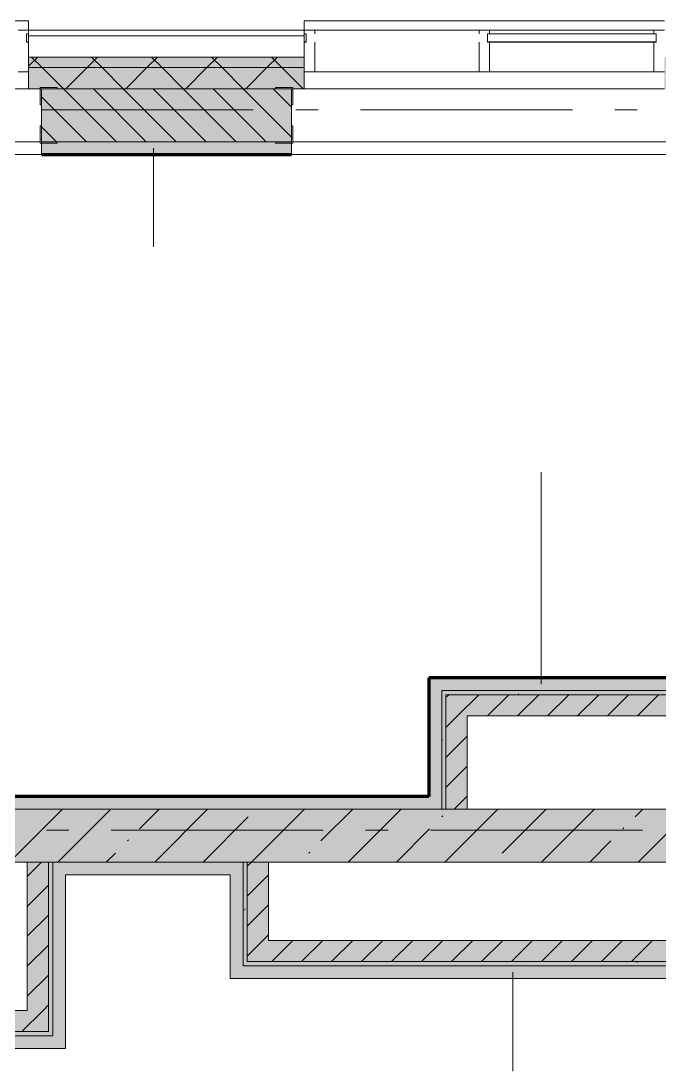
# Model space of a CAD drawing. Header units: millimetres. Extents: x -537608 to 253996, y -217170 to 186033.
# Drawn here: x -267656 to -264641, y 98185 to 103141 of the extents above; entities that cross this region are included whole.
import ezdxf

# ---------------------------------------------------------------- set-up
doc = ezdxf.new("R2010")
doc.units = ezdxf.units.MM
doc.layers.add('16) Лак 1.6м', color=160, linetype='Continuous', lineweight=90)
doc.layers.add('PDF _Геометрия', color=7, linetype='Continuous')
doc.layers.add('PDF _Сплошная заливка', color=7, linetype='Continuous', true_color=0xffffff)

msp = doc.modelspace()

# ---------------------------------------------------------------- hatches: boundary and pattern name
at = {"layer": 'PDF _Сплошная заливка', "transparency": 33554559}
h = msp.add_hatch(color=256, dxfattribs=at)
h.paths.add_polyline_path([(-240126.19, 102921.2636), (-240126.19, 102971.2638), (-246626.1914, 102971.2638), (-246626.1914, 102921.2636), (-240371.3189, 102921.2636)], flags=0)
h.paths.add_polyline_path([(-257486.1367, 102921.2636), (-257324.7427, 102921.2636), (-257324.7427, 102971.2638), (-258624.7391, 102971.2638), (-258624.7391, 102921.2636), (-258321.009, 102921.2636)], flags=0)
h.paths.add_polyline_path([(-254326.1866, 102921.2636), (-254326.1866, 102971.2638), (-255624.7405, 102971.2638), (-255624.7405, 102921.2636), (-254564.0965, 102921.2636)], flags=0)
h.paths.add_polyline_path([(-260825.613, 102921.2636), (-260324.7413, 102921.2636), (-260324.7413, 102971.2638), (-261620.1864, 102971.2638), (-261620.1864, 102921.2636), (-261243.0492, 102921.2636)], flags=0)
h.paths.add_polyline_path([(-263330.2213, 102921.2636), (-263320.1886, 102921.2636), (-263320.1886, 102971.2638), (-264619.7372, 102971.2638), (-264619.7372, 102921.2636), (-264165.0937, 102921.2636)], flags=0)
h.paths.add_polyline_path([(-267504.57, 102921.2636), (-266319.7394, 102921.2636), (-266319.7394, 102971.2638), (-267619.7401, 102971.2638), (-267619.7401, 102921.2636)], flags=0)
h.paths.add_polyline_path([(-270426.6102, 102921.2636), (-269319.7381, 102921.2636), (-269319.7381, 102971.2638), (-270620.3545, 102971.2638), (-270620.3545, 102921.2636)], flags=0)
h.paths.add_polyline_path([(-272320.3567, 102921.2636), (-272320.3567, 102971.2638), (-273619.7374, 102971.2638), (-273619.7374, 102921.2636), (-272513.7824, 102921.2636)], flags=0)
h.paths.add_polyline_path([(-275435.8268, 102921.2636), (-275319.7353, 102921.2636), (-275319.7353, 102971.2638), (-276926.1831, 102971.2638), (-276926.1831, 102921.2636), (-275853.2587, 102921.2636)], flags=0)
h.paths.add_polyline_path([(-278626.181, 102921.2636), (-278626.181, 102971.2638), (-279926.186, 102971.2638), (-279926.186, 102921.2636), (-278775.3032, 102921.2636)], flags=0)
h.paths.add_polyline_path([(-281626.184, 102921.2636), (-281626.184, 102971.2638), (-282926.1804, 102971.2638), (-282926.1804, 102921.2636), (-281697.3434, 102921.2636)], flags=0)
h.paths.add_polyline_path([(-287958.8642, 102921.2636), (-287626.1812, 102921.2636), (-287626.1812, 102971.2638), (-290826.1849, 102971.2638), (-290826.1849, 102921.2636), (-288376.296, 102921.2636)], flags=0)
h.paths.add_polyline_path([(-285926.1833, 102921.2636), (-284626.1869, 102921.2636), (-284626.1869, 102971.2638), (-285926.1833, 102971.2638)], flags=0)
h = msp.add_hatch(color=256, dxfattribs=at)
h.paths.add_polyline_path([(-240026.1918, 102821.2653), (-240026.1918, 102921.2636), (-246626.1914, 102921.2636), (-246626.1914, 102821.2653), (-240371.3189, 102821.2653)], flags=0)
h.paths.add_polyline_path([(-254564.0965, 102821.2653), (-254326.1866, 102821.2653), (-254326.1866, 102921.2636), (-255624.7405, 102921.2636), (-255624.7405, 102821.2653), (-254676.1879, 102821.2653)], flags=0)
h.paths.add_polyline_path([(-257324.7427, 102821.2653), (-257324.7427, 102921.2636), (-258624.7391, 102921.2636), (-258624.7391, 102821.2653), (-257486.1367, 102821.2653)], flags=0)
h.paths.add_polyline_path([(-264582.5255, 102821.2653), (-263320.1886, 102821.2653), (-263320.1886, 102921.2636), (-264619.7372, 102921.2636), (-264619.7372, 102821.2653)], flags=0)
h.paths.add_polyline_path([(-261620.1864, 102821.2653), (-260324.7413, 102821.2653), (-260324.7413, 102921.2636), (-261620.1864, 102921.2636), (-261620.1864, 102842.3987)], flags=0)
h.paths.add_polyline_path([(-267504.57, 102821.2653), (-266319.7394, 102821.2653), (-266319.7394, 102921.2636), (-267619.7401, 102921.2636), (-267619.7401, 102821.2653)], flags=0)
h.paths.add_polyline_path([(-269319.7381, 102821.2653), (-269319.7381, 102921.2636), (-270620.3545, 102921.2636), (-270620.3545, 102821.2653), (-269591.7422, 102821.2653)], flags=0)
h.paths.add_polyline_path([(-273348.6546, 102821.2653), (-272320.3567, 102821.2653), (-272320.3567, 102921.2636), (-273619.7374, 102921.2636), (-273619.7374, 102821.2653)], flags=0)
h.paths.add_polyline_path([(-279192.735, 102821.2653), (-278626.181, 102821.2653), (-278626.181, 102921.2636), (-279926.186, 102921.2636), (-279926.186, 102821.2653), (-279226.1833, 102821.2653)], flags=0)
h.paths.add_polyline_path([(-276688.131, 102821.2653), (-275319.7353, 102821.2653), (-275319.7353, 102921.2636), (-276926.1831, 102921.2636), (-276926.1831, 102821.2653)], flags=0)
h.paths.add_polyline_path([(-281697.3434, 102821.2653), (-281626.184, 102821.2653), (-281626.184, 102921.2636), (-282926.1804, 102921.2636), (-282926.1804, 102821.2653), (-282532.2157, 102821.2653)], flags=0)
h.paths.add_polyline_path([(-287626.1812, 102821.2653), (-287626.1812, 102921.2636), (-290876.1851, 102921.2636), (-290876.1851, 102821.2653), (-287958.8642, 102821.2653)], flags=0)
h.paths.add_polyline_path([(-285871.6877, 102821.2653), (-284626.1869, 102821.2653), (-284626.1869, 102921.2636), (-285926.1833, 102921.2636), (-285926.1833, 102821.2653)], flags=0)
h = msp.add_hatch(color=256, dxfattribs=at)
h.paths.add_polyline_path([(-242676.189, 102571.2644), (-242651.189, 102571.2644), (-242651.189, 102821.2653), (-242676.189, 102819.1576), (-242676.189, 102809.3595)], flags=0)
h.paths.add_polyline_path([(-243176.191, 102571.2644), (-243176.191, 102821.2653), (-245676.192, 102821.2653), (-245676.192, 102571.2644), (-243293.3633, 102571.2644)], flags=0)
h.paths.add_polyline_path([(-246215.4035, 102571.2644), (-246176.1896, 102571.2644), (-246176.1896, 102821.2653), (-246564.7417, 102821.2653), (-246564.7417, 102571.2644)], flags=0)
h.paths.add_polyline_path([(-255398.9645, 102571.2644), (-255176.1898, 102571.2644), (-255176.1898, 102821.2653), (-255564.7419, 102821.2653), (-255564.7419, 102571.2644)], flags=0)
h.paths.add_polyline_path([(-254676.1879, 102571.2644), (-254384.7426, 102571.2644), (-254384.7426, 102821.2653), (-254676.1879, 102821.2653), (-254676.1879, 102729.2029)], flags=0)
h.paths.add_polyline_path([(-258564.7406, 102571.2644), (-257384.7412, 102571.2644), (-257384.7412, 102821.2653), (-258564.7406, 102821.2653)], flags=0)
h.paths.add_polyline_path([(-261559.74, 102571.2644), (-261176.187, 102571.2644), (-261176.187, 102821.2653), (-261559.74, 102821.2653)], flags=0)
h.paths.add_polyline_path([(-263379.7393, 102571.2644), (-263379.7393, 102821.2653), (-263676.1881, 102821.2653), (-263676.1881, 102571.2644), (-263616.1852, 102571.2644)], flags=0)
h.paths.add_polyline_path([(-260676.1851, 102571.2644), (-260384.7399, 102571.2644), (-260384.7399, 102821.2653), (-260676.1851, 102821.2653), (-260676.1851, 102729.2029)], flags=0)
h.paths.add_polyline_path([(-264559.7387, 102571.2644), (-264176.1857, 102571.2644), (-264176.1857, 102821.2653), (-264559.7387, 102821.2653)], flags=0)
h.paths.add_polyline_path([(-269591.7422, 102571.2644), (-269379.7366, 102571.2644), (-269379.7366, 102821.2653), (-269676.1853, 102821.2653), (-269676.1853, 102571.2644), (-269616.1868, 102571.2644)], flags=0)
h.paths.add_polyline_path([(-267559.7373, 102571.2644), (-266379.7379, 102571.2644), (-266379.7379, 102821.2653), (-267559.7373, 102821.2653)], flags=0)
at = {"layer": 'PDF _Сплошная заливка', "true_color": 0xff7d7d, "transparency": 33554559}
h = msp.add_hatch(color=11, dxfattribs=at)
h.paths.add_polyline_path([(-264236.1885, 102511.2637), (-264176.1857, 102511.2637), (-264176.1857, 102571.2644), (-264559.7387, 102571.2644), (-264559.7387, 102511.2637)], flags=0)
h.paths.add_polyline_path([(-269616.1868, 102511.2637), (-269379.7366, 102511.2637), (-269379.7366, 102571.2644), (-269616.1868, 102571.2644)], flags=0)
h.paths.add_polyline_path([(-266669.6977, 102511.2637), (-266379.7379, 102511.2637), (-266379.7379, 102571.2644), (-267559.7373, 102571.2644), (-267559.7373, 102511.2637), (-267504.57, 102511.2637)], flags=0)
for points in [[(-263986.1875, 99981.2656), (-263986.1875, 100041.2641), (-265730.8894, 100041.2641), (-265730.8894, 99981.2656), (-264999.9617, 99981.2656)], [(-266668.2251, 99111.2657), (-266608.2266, 99111.2657), (-266608.2266, 99171.2642), (-267446.1862, 99171.2642), (-267446.1862, 99111.2657), (-266669.6977, 99111.2657)], [(-262101.5739, 98621.2643), (-262041.571, 98621.2643), (-262041.571, 98681.2649), (-266608.2266, 98681.2649), (-266608.2266, 98621.2643), (-263330.2213, 98621.2643)]]:
    msp.add_hatch(color=11, dxfattribs=at).paths.add_polyline_path(points)
at = {"layer": 'PDF _Сплошная заливка', "transparency": 33554559}
for points in [[(-261251.6825, 99961.2647), (-261251.6825, 99981.2656), (-265670.8909, 99981.2656), (-265670.8909, 99961.2647), (-261351.6786, 99961.2647)], [(-265670.8909, 99421.2652), (-265650.89, 99421.2652), (-265650.89, 99961.2647), (-265670.8909, 99961.2647), (-265670.8909, 99656.6282)], [(-261351.6786, 99861.2642), (-261351.6786, 99961.2647), (-265650.89, 99961.2647), (-265650.89, 99861.2642), (-261660.4854, 99861.2642)], [(-266608.2266, 99171.2642), (-264176.1857, 99171.2642), (-264176.1857, 99421.2652), (-269676.1853, 99421.2652), (-269676.1853, 99171.2642), (-266669.6977, 99171.2642)], [(-262041.571, 98701.2659), (-262021.5701, 98701.2659), (-262021.5701, 98801.2662), (-266488.2252, 98801.2662), (-266488.2252, 98701.2659), (-263330.2213, 98701.2659)], [(-262041.571, 98681.2649), (-262041.571, 98701.2659), (-266588.2256, 98701.2659), (-266588.2256, 98681.2649), (-263330.2213, 98681.2649)], [(-268656.1848, 98351.2645), (-267506.1847, 98351.2645), (-267506.1847, 98371.2654), (-268756.1852, 98371.2654), (-268756.1852, 98351.2645)]]:
    msp.add_hatch(color=256, dxfattribs=at).paths.add_polyline_path(points)
at = {"layer": 'PDF _Сплошная заливка', "true_color": 0xff7d7d, "transparency": 33554559}
h = msp.add_hatch(color=11, dxfattribs=at)
h.paths.add_polyline_path([(-265730.8894, 99421.2652), (-265730.8894, 99481.2658), (-277436.1833, 99481.2658), (-277436.1833, 99421.2652), (-265834.8297, 99421.2652)], flags=0)
h.paths.add_polyline_path([(-279726.1853, 99421.2652), (-279196.1797, 99421.2652), (-279196.1797, 99481.2658), (-280850.8107, 99481.2658), (-280850.8107, 99421.2652), (-280027.6074, 99421.2652)], flags=0)
h.paths.add_polyline_path([(-282050.8153, 99421.2652), (-282050.8153, 99481.2658), (-283583.1843, 99481.2658), (-283583.1843, 99421.2652), (-282532.2157, 99421.2652)], flags=0)
h.paths.add_polyline_path([(-284283.1869, 99421.2652), (-284283.1869, 99481.2658), (-284486.1847, 99481.2658), (-284486.1847, 99421.2652)], flags=0)
h.paths.add_polyline_path([(-285226.1806, 99421.2652), (-285186.1787, 99421.2652), (-285186.1787, 99481.2658), (-285806.1863, 99481.2658), (-285806.1863, 99421.2652), (-285726.1825, 99421.2652)], flags=0)
h.paths.add_polyline_path([(-288226.1835, 99421.2652), (-287566.1827, 99421.2652), (-287566.1827, 99481.2658), (-297826.1774, 99481.2658), (-297826.1774, 99421.2652), (-288376.296, 99421.2652)], flags=0)
h.paths.add_polyline_path([(-300641.1814, 99421.2652), (-299586.1825, 99421.2652), (-299586.1825, 99481.2658), (-300646.1762, 99481.2658), (-300646.1762, 99429.2655), (-300641.1814, 99429.2655)], flags=0)
h.paths.add_polyline_path([(-302375.8418, 99421.2652), (-301801.1754, 99421.2652), (-301801.1754, 99429.2655), (-301796.1806, 99429.2655), (-301796.1806, 99481.2658), (-302380.8367, 99481.2658), (-302380.8367, 99429.2655), (-302375.8418, 99429.2655), (-302375.8418, 99421.7776)], flags=0)
h.paths.add_polyline_path([(-303535.8359, 99421.2652), (-303535.8359, 99429.2655), (-303530.8411, 99429.2655), (-303530.8411, 99481.2658), (-304450.8842, 99481.2658), (-304450.8842, 99421.2652), (-303626.1825, 99421.2652)], flags=0)

# ---------------------------------------------------------------- linework, layer by layer
at = {"layer": '16) Лак 1.6м'}
for p, q in [((-267559.7373, 102511.2637), (-266379.7379, 102511.2637)), ((-263986.1875, 100041.2641), (-265730.8894, 100041.2641)), ((-265730.8894, 100041.2641), (-265730.8894, 99981.2656)), ((-265730.8894, 99981.2656), (-265730.8894, 99481.2658)), ((-265730.8894, 99481.2658), (-277436.1833, 99481.2658))]:
    msp.add_line(p, q, dxfattribs=at)
at = {"layer": 'PDF _Геометрия', "color": 253, "lineweight": 9, "true_color": 0xaaaaaa}
for p, q in [((-269319.7381, 103141.2653), (-267619.7401, 103141.2653)), ((-267619.7401, 103141.2653), (-267619.7401, 103098.2643)), ((-266319.7394, 103098.2643), (-266319.7394, 103141.2653)), ((-266319.7394, 103141.2653), (-264619.7372, 103141.2653)), ((-267629.7384, 103043.2649), (-267619.7401, 103043.2649)), ((-266319.7394, 103043.2649), (-266309.7368, 103043.2649)), ((-265454.7386, 103043.2649), (-264659.739, 103043.2649)), ((-264669.7374, 103041.2649), (-265444.7404, 103041.2649)), ((-266559.6172, 102721.2649), (-267559.6167, 102721.2649)), ((-266253.7815, 102721.2649), (-266359.6164, 102721.2649)), ((-265053.7812, 102721.2649), (-266053.7807, 102721.2649)), ((-264747.9499, 102721.2649), (-264853.7848, 102721.2649)), ((-267430.0348, 99321.2648), (-267535.8696, 99321.2648)), ((-266230.0387, 99321.2648), (-267230.0383, 99321.2648)), ((-265924.2031, 99321.2648), (-266030.0379, 99321.2648)), ((-264724.2028, 99321.2648), (-265724.2023, 99321.2648))]:
    msp.add_line(p, q, dxfattribs=at)
at = {"layer": 'PDF _Геометрия', "lineweight": 9}
for p, q in [((-267619.7401, 103098.2643), (-267669.7403, 103098.2643)), ((-266319.7394, 103098.2643), (-267619.7401, 103098.2643)), ((-267619.7401, 103098.2643), (-267619.7401, 103071.2642)), ((-267619.7401, 103081.2646), (-267619.7401, 103098.2643)), ((-266319.7394, 103071.2642), (-266319.7394, 103098.2643)), ((-266269.7392, 103098.2643), (-266319.7394, 103098.2643)), ((-266319.7394, 103098.2643), (-266319.7394, 103081.2646)), ((-266269.7392, 103081.2646), (-266269.7392, 103098.2643)), ((-266269.7392, 103098.2643), (-265494.7405, 103098.2643)), ((-265444.7404, 103098.2643), (-265494.7405, 103098.2643)), ((-265494.7405, 103098.2643), (-265494.7405, 103081.2646)), ((-265444.7404, 103098.2643), (-264669.7374, 103098.2643)), ((-265444.7404, 103081.2646), (-265444.7404, 103098.2643)), ((-264619.7372, 103098.2643), (-264669.7374, 103098.2643)), ((-264669.7374, 103098.2643), (-264669.7374, 103081.2646)), ((-267629.7384, 103041.2649), (-267629.7384, 103081.2646)), ((-267629.7384, 103081.2646), (-267619.7401, 103081.2646)), ((-267619.7401, 103041.2649), (-267629.7384, 103041.2649)), ((-267619.7401, 103071.2642), (-267619.7401, 102971.2638)), ((-266319.7394, 103071.2642), (-267619.7401, 103071.2642)), ((-267619.7401, 102901.2648), (-267619.7401, 103041.2649)), ((-266319.7394, 103081.2646), (-266309.7368, 103081.2646)), ((-266319.7394, 102971.2638), (-266319.7394, 103071.2642)), ((-266309.7368, 103041.2649), (-266319.7394, 103041.2649)), ((-266319.7394, 103041.2649), (-266319.7394, 102901.2648)), ((-266309.7368, 103081.2646), (-266309.7368, 103041.2649)), ((-266269.7392, 102901.2648), (-266269.7392, 103041.2649)), ((-265494.7405, 103041.2649), (-265494.7405, 102901.2648)), ((-265454.7386, 103041.2649), (-265454.7386, 103081.2646)), ((-265454.7386, 103081.2646), (-265444.7404, 103081.2646)), ((-265444.7404, 103041.2649), (-265454.7386, 103041.2649)), ((-265444.7404, 103081.2646), (-264669.7374, 103081.2646)), ((-265444.7404, 102901.2648), (-265444.7404, 103041.2649)), ((-264669.7374, 103081.2646), (-264659.739, 103081.2646)), ((-264659.739, 103041.2649), (-264669.7374, 103041.2649)), ((-264669.7374, 103041.2649), (-264669.7374, 102901.2648)), ((-264659.739, 103081.2646), (-264659.739, 103041.2649)), ((-267619.7401, 102928.5879), (-267577.0642, 102971.2638)), ((-267619.7401, 102971.2638), (-267619.7401, 102921.2636)), ((-266319.7394, 102971.2638), (-267619.7401, 102971.2638)), ((-267555.8447, 102921.2636), (-267605.8406, 102971.2638)), ((-267344.2223, 102921.2636), (-267294.2221, 102971.2638)), ((-267272.9983, 102921.2636), (-267322.9985, 102971.2638)), ((-267061.3759, 102921.2636), (-267011.3757, 102971.2638)), ((-266990.1562, 102921.2636), (-267040.1564, 102971.2638)), ((-266778.5338, 102921.2636), (-266728.5336, 102971.2638)), ((-266707.3141, 102921.2636), (-266757.3143, 102971.2638)), ((-266495.6917, 102921.2636), (-266445.6915, 102971.2638)), ((-266424.472, 102921.2636), (-266474.4722, 102971.2638)), ((-266319.7394, 102921.2636), (-266319.7394, 102971.2638)), ((-267669.7403, 102901.2648), (-267619.7401, 102901.2648)), ((-267619.7401, 102921.2636), (-267619.7401, 102821.2653)), ((-266319.7394, 102921.2636), (-267619.7401, 102921.2636)), ((-267455.8444, 102821.2653), (-267555.8447, 102921.2636)), ((-267444.2184, 102821.2653), (-267344.2223, 102921.2636)), ((-267172.9979, 102821.2653), (-267272.9983, 102921.2636)), ((-267161.3763, 102821.2653), (-267061.3759, 102921.2636)), ((-266890.1558, 102821.2653), (-266990.1562, 102921.2636)), ((-266878.5342, 102821.2653), (-266778.5338, 102921.2636)), ((-266607.3137, 102821.2653), (-266707.3141, 102921.2636)), ((-266595.6921, 102821.2653), (-266495.6917, 102921.2636)), ((-266324.4716, 102821.2653), (-266424.472, 102921.2636)), ((-266319.7394, 102821.2653), (-266319.7394, 102921.2636)), ((-266319.7394, 102901.2648), (-266269.7392, 102901.2648)), ((-266269.7392, 102901.2648), (-265494.7405, 102901.2648)), ((-265494.7405, 102901.2648), (-265444.7404, 102901.2648)), ((-265444.7404, 102901.2648), (-264669.7374, 102901.2648)), ((-264669.7374, 102901.2648), (-264619.7372, 102901.2648)), ((-267619.7401, 102821.2653), (-269319.7381, 102821.2653)), ((-269319.7381, 102821.2653), (-267619.7401, 102821.2653)), ((-267619.7401, 102821.2653), (-266319.7394, 102821.2653)), ((-266379.7379, 102821.2653), (-267559.7373, 102821.2653)), ((-267559.7373, 102821.2653), (-267559.7373, 102571.2644)), ((-267205.8434, 102571.2644), (-267455.8444, 102821.2653)), ((-267064.4202, 102571.2644), (-267314.4212, 102821.2653)), ((-266923.0013, 102571.2644), (-267172.9979, 102821.2653)), ((-266781.578, 102571.2644), (-267031.5791, 102821.2653)), ((-266640.1592, 102571.2644), (-266890.1558, 102821.2653)), ((-266498.7359, 102571.2644), (-266748.7369, 102821.2653)), ((-266379.7379, 102593.6895), (-266607.3137, 102821.2653)), ((-266379.7379, 102735.1106), (-266465.8948, 102821.2653)), ((-266379.7379, 102571.2644), (-266379.7379, 102821.2653)), ((-264619.7372, 102821.2653), (-266319.7394, 102821.2653)), ((-266319.7394, 102821.2653), (-264619.7372, 102821.2653)), ((-267347.2623, 102571.2644), (-267559.7373, 102783.7393)), ((-267488.6855, 102571.2644), (-267559.7373, 102642.3183)), ((-267565.7397, 102571.2644), (-269373.7384, 102571.2644)), ((-269373.7384, 102571.2644), (-267565.7397, 102571.2644)), ((-267559.7373, 102571.2644), (-267559.7373, 102511.2637)), ((-266379.7379, 102571.2644), (-267559.7373, 102571.2644)), ((-267559.7373, 102571.2644), (-266379.7379, 102571.2644)), ((-266379.7379, 102511.2637), (-266379.7379, 102571.2644)), ((-264565.7411, 102571.2644), (-266373.7398, 102571.2644)), ((-266373.7398, 102571.2644), (-264565.7411, 102571.2644)), ((-267559.7373, 102511.2637), (-269379.7366, 102511.2637)), ((-267030.903, 102541.2651), (-267030.903, 102075.1141)), ((-264559.7387, 102511.2637), (-266379.7379, 102511.2637)), ((-265201.9776, 100011.2648), (-265201.9776, 101011.2644)), ((-263771.6802, 99981.2656), (-265670.8909, 99981.2656)), ((-265670.8909, 99981.2656), (-265670.8909, 99961.2647)), ((-265670.8909, 99421.2652), (-265670.8909, 99981.2656)), ((-265670.8909, 99981.2656), (-263986.1875, 99981.2656)), ((-265670.8909, 99961.2647), (-265670.8909, 99861.2642)), ((-265650.89, 99947.6903), (-265637.3177, 99961.2647)), ((-261351.6786, 99961.2647), (-265650.89, 99961.2647)), ((-265650.89, 99961.2647), (-265650.89, 99861.2642)), ((-265595.8949, 99861.2642), (-265495.8945, 99961.2647)), ((-265454.4717, 99861.2642), (-265354.4713, 99961.2647)), ((-265313.0528, 99861.2642), (-265213.0524, 99961.2647)), ((-265171.6296, 99861.2642), (-265071.6292, 99961.2647)), ((-265030.2107, 99861.2642), (-264930.2103, 99961.2647)), ((-264888.7875, 99861.2642), (-264788.7871, 99961.2647)), ((-264747.3686, 99861.2642), (-264647.3681, 99961.2647)), ((-265670.8909, 99861.2642), (-265670.8909, 99421.2652)), ((-265650.89, 99806.2692), (-265595.8949, 99861.2642)), ((-265650.89, 99861.2642), (-265650.89, 99421.2652)), ((-265550.8895, 99421.2652), (-265550.8895, 99861.2642)), ((-265550.8895, 99861.2642), (-261351.6786, 99861.2642)), ((-265650.89, 99664.8481), (-265550.8895, 99764.8464)), ((-265650.89, 99523.425), (-265550.8895, 99623.4253)), ((-265611.6287, 99421.2652), (-265550.8895, 99482.0043)), ((-265730.8894, 99421.2652), (-269676.1853, 99421.2652)), ((-269676.1853, 99421.2652), (-265730.8894, 99421.2652)), ((-267709.3159, 99171.2642), (-267459.3149, 99421.2652)), ((-267481.2148, 99171.2642), (-267231.2181, 99421.2652)), ((-267096.5724, 99327.8098), (-267003.117, 99421.2652)), ((-267025.0211, 99171.2642), (-266775.0202, 99421.2652)), ((-266568.8232, 99171.2642), (-266318.8222, 99421.2652)), ((-266241.204, 99270.7845), (-266090.7254, 99421.2652)), ((-266112.6253, 99171.2642), (-265862.6243, 99421.2652)), ((-265670.8909, 99421.2652), (-265730.8894, 99421.2652)), ((-265670.8909, 99421.2652), (-265650.89, 99421.2652)), ((-264176.1857, 99421.2652), (-265670.8909, 99421.2652)), ((-265656.4273, 99171.2642), (-265406.4264, 99421.2652)), ((-265650.89, 99421.2652), (-265550.8895, 99421.2652)), ((-265385.8356, 99213.7592), (-265178.3296, 99421.2652)), ((-265200.2294, 99171.2642), (-264950.2327, 99421.2652)), ((-264758.5639, 99384.8329), (-264722.1316, 99421.2652)), ((-264744.0358, 99171.2642), (-264494.0348, 99421.2652)), ((-266796.92, 99171.2642), (-266583.3513, 99384.8329)), ((-265670.9598, 99384.8329), (-265666.2147, 99389.5759)), ((-265884.5284, 99171.2642), (-265727.9829, 99327.8098)), ((-264815.5871, 99327.8098), (-264810.8462, 99332.5506)), ((-267153.5998, 99270.7845), (-267148.8547, 99275.5253)), ((-264972.1326, 99171.2642), (-264872.6144, 99270.7845)), ((-267253.1179, 99171.2642), (-267210.6229, 99213.7592)), ((-266298.2271, 99213.7592), (-266293.4863, 99218.5022)), ((-269676.1853, 99171.2642), (-267506.1847, 99171.2642)), ((-267626.186, 99103.7648), (-267558.6866, 99171.2642)), ((-267526.1857, 99171.2642), (-267626.186, 99171.2642)), ((-267626.186, 99171.2642), (-267626.186, 98471.2658)), ((-267506.1847, 99171.2642), (-267526.1857, 99171.2642)), ((-267526.1857, 98471.2658), (-267526.1857, 99171.2642)), ((-267446.1862, 99171.2642), (-267506.1847, 99171.2642)), ((-267506.1847, 99171.2642), (-267506.1847, 98351.2645)), ((-267506.1847, 98471.2658), (-267506.1847, 99171.2642)), ((-266608.2266, 99171.2642), (-267446.1862, 99171.2642)), ((-266608.2266, 99171.2642), (-267446.1862, 99171.2642)), ((-266588.2256, 99171.2642), (-266608.2266, 99171.2642)), ((-264176.1857, 99171.2642), (-266608.2266, 99171.2642)), ((-266608.2266, 99171.2642), (-266608.2266, 98681.2649)), ((-266608.2266, 99111.2657), (-266608.2266, 99171.2642)), ((-266588.2256, 99151.7757), (-266568.7371, 99171.2642)), ((-266488.2252, 99171.2642), (-266588.2256, 99171.2642)), ((-266588.2256, 98701.2659), (-266588.2256, 99171.2642)), ((-266488.2252, 98801.2662), (-266488.2252, 99171.2642)), ((-266668.2251, 99111.2657), (-267446.1862, 99111.2657)), ((-267446.1862, 99111.2657), (-267446.1862, 98351.2645)), ((-266668.2251, 98621.2643), (-266668.2251, 99111.2657)), ((-266608.2266, 98681.2649), (-266608.2266, 99111.2657)), ((-266588.2256, 99010.3546), (-266488.2252, 99110.355)), ((-267626.186, 98962.3438), (-267526.1857, 99062.3441)), ((-266588.2256, 98868.9335), (-266488.2252, 98968.9318)), ((-267626.186, 98820.9227), (-267526.1857, 98920.9231)), ((-266588.2256, 98727.5125), (-266488.2252, 98827.5107)), ((-267626.186, 98679.5016), (-267526.1857, 98779.502)), ((-262041.571, 98801.2662), (-266488.2252, 98801.2662)), ((-266473.0512, 98701.2659), (-266373.0508, 98801.2662)), ((-266331.6323, 98701.2659), (-266231.6319, 98801.2662)), ((-266190.2091, 98701.2659), (-266090.2087, 98801.2662)), ((-266048.7859, 98701.2659), (-265948.7898, 98801.2662)), ((-265907.367, 98701.2659), (-265807.3666, 98801.2662)), ((-265765.9438, 98701.2659), (-265665.9434, 98801.2662)), ((-265624.5249, 98701.2659), (-265524.5245, 98801.2662)), ((-265483.1017, 98701.2659), (-265383.1013, 98801.2662)), ((-265341.6827, 98701.2659), (-265241.6824, 98801.2662)), ((-265200.2596, 98701.2659), (-265100.2592, 98801.2662)), ((-265058.8407, 98701.2659), (-264958.8402, 98801.2662)), ((-264917.4174, 98701.2659), (-264817.4171, 98801.2662)), ((-264775.9943, 98701.2659), (-264675.9938, 98801.2662)), ((-266608.2266, 98681.2649), (-266588.2256, 98681.2649)), ((-266588.2256, 98681.2649), (-266608.2266, 98681.2649)), ((-266488.2252, 98701.2659), (-266588.2256, 98701.2659)), ((-266588.2256, 98681.2649), (-266488.2252, 98681.2649)), ((-262041.571, 98701.2659), (-266488.2252, 98701.2659)), ((-266488.2252, 98681.2649), (-262041.571, 98681.2649)), ((-262041.571, 98681.2649), (-266488.2252, 98681.2649)), ((-267626.186, 98538.0806), (-267526.1857, 98638.081)), ((-265334.8708, 98651.2656), (-265334.8708, 98185.1146)), ((-266608.2266, 98621.2643), (-266668.2251, 98621.2643)), ((-262101.5739, 98621.2643), (-266608.2266, 98621.2643)), ((-267551.5819, 98471.2658), (-267526.1857, 98496.6599)), ((-267626.186, 98471.2658), (-268656.1848, 98471.2658)), ((-267651.578, 98371.2654), (-267551.5819, 98471.2658)), ((-267526.1857, 98371.2654), (-267526.1857, 98471.2658)), ((-267506.1847, 98371.2654), (-267506.1847, 98471.2658)), ((-268656.1848, 98371.2654), (-267526.1857, 98371.2654)), ((-268656.1848, 98351.2645), (-267506.1847, 98351.2645)), ((-267506.1847, 98351.2645), (-268656.1848, 98351.2645)), ((-267506.1847, 98351.2645), (-267506.1847, 98371.2654)), ((-267446.1862, 98351.2645), (-267446.1862, 98291.266)), ((-267446.1862, 98291.266), (-268776.1862, 98291.266))]:
    msp.add_line(p, q, dxfattribs=at)
at = {"layer": 'PDF _Геометрия', "color": 253, "lineweight": 20, "true_color": 0xaaaaaa}
for p, q in [((-267484.737, 102827.2635), (-267565.7397, 102827.2635)), ((-267565.7397, 102827.2635), (-267565.7397, 102746.2651)), ((-267559.7373, 102746.2651), (-267559.7373, 102821.2653)), ((-267559.7373, 102821.2653), (-267484.737, 102821.2653)), ((-267484.737, 102821.2653), (-267484.737, 102827.2635)), ((-266373.7398, 102827.2635), (-266454.7382, 102827.2635)), ((-266454.7382, 102827.2635), (-266454.7382, 102821.2653)), ((-266454.7382, 102821.2653), (-266379.7379, 102821.2653)), ((-266379.7379, 102821.2653), (-266379.7379, 102746.2651)), ((-266373.7398, 102746.2651), (-266373.7398, 102827.2635)), ((-267565.7397, 102746.2651), (-267559.7373, 102746.2651)), ((-266379.7379, 102746.2651), (-266373.7398, 102746.2651)), ((-267559.7373, 102646.2647), (-267565.7397, 102646.2647)), ((-267565.7397, 102646.2647), (-267565.7397, 102565.2641)), ((-267559.7373, 102571.2644), (-267559.7373, 102646.2647)), ((-266379.7379, 102646.2647), (-266379.7379, 102571.2644)), ((-266373.7398, 102646.2647), (-266379.7379, 102646.2647)), ((-266373.7398, 102565.2641), (-266373.7398, 102646.2647)), ((-267565.7397, 102565.2641), (-267484.737, 102565.2641)), ((-267484.737, 102571.2644), (-267559.7373, 102571.2644)), ((-267484.737, 102565.2641), (-267484.737, 102571.2644)), ((-266379.7379, 102571.2644), (-266454.7382, 102571.2644)), ((-266454.7382, 102571.2644), (-266454.7382, 102565.2641)), ((-266454.7382, 102565.2641), (-266373.7398, 102565.2641))]:
    msp.add_line(p, q, dxfattribs=at)
at = {"layer": 'PDF _Геометрия', "color": 8, "lineweight": 9, "true_color": 0x787878}
for p, q in [((-265307.9847, 99965.5124), (-265310.4348, 99961.2647)), ((-265667.4935, 99746.4322), (-265670.8478, 99752.2409)), ((-265651.7856, 99741.024), (-265650.89, 99741.024)), ((-266597.9139, 98950.4896), (-266601.2639, 98944.6831)), ((-265287.1528, 98681.2649), (-265288.0225, 98682.7698)), ((-264747.403, 98701.2659), (-264749.866, 98697.0008))]:
    msp.add_line(p, q, dxfattribs=at)
at = {"layer": 'PDF _Сплошная заливка', "color": 11, "lineweight": 35, "true_color": 0xff7d7d, "transparency": 33554559}
for points in [[(-265670.8909, 99421.2652), (-265670.8909, 99981.2656), (-265730.8894, 99421.2652), (-265730.8894, 99981.2656)], [(-267446.1862, 98351.2645), (-267446.1862, 99171.2642), (-267506.1847, 98351.2645), (-267506.1847, 99171.2642)], [(-266608.2266, 98621.2643), (-266608.2266, 99111.2657), (-266668.2251, 98621.2643), (-266668.2251, 99111.2657)], [(-268776.1862, 98291.266), (-267446.1862, 98291.266), (-268776.1862, 98351.2645), (-267446.1862, 98351.2645)]]:
    msp.add_solid(points, dxfattribs=at)
at = {"layer": 'PDF _Сплошная заливка', "lineweight": 35, "transparency": 33554559}
for points in [[(-265550.8895, 99421.2652), (-265550.8895, 99861.2642), (-265650.89, 99421.2652), (-265650.89, 99861.2642)], [(-267526.1857, 98471.2658), (-267526.1857, 99171.2642), (-267626.186, 98471.2658), (-267626.186, 99171.2642)], [(-267506.1847, 98371.2654), (-267506.1847, 99171.2642), (-267526.1857, 98371.2654), (-267526.1857, 99171.2642)], [(-266588.2256, 98681.2649), (-266588.2256, 99171.2642), (-266608.2266, 98681.2649), (-266608.2266, 99171.2642)], [(-266488.2252, 98701.2659), (-266488.2252, 99171.2642), (-266588.2256, 98701.2659), (-266588.2256, 99171.2642)], [(-268656.1848, 98371.2654), (-267526.1857, 98371.2654), (-268656.1848, 98471.2658), (-267526.1857, 98471.2658)]]:
    msp.add_solid(points, dxfattribs=at)

doc.saveas('drawing.dxf')
